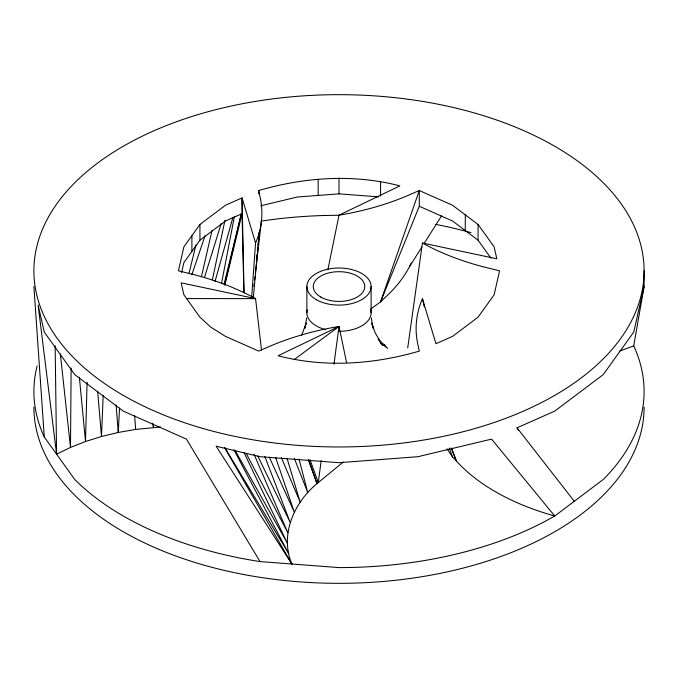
<?xml version="1.0" encoding="UTF-8"?>
<svg xmlns="http://www.w3.org/2000/svg" width="678" height="678" viewBox="0 0 678 678"><rect width="100%" height="100%" fill="white"/><g stroke="black" fill="none" stroke-linecap="round" stroke-linejoin="round"><path stroke-width="1.02" d="M71.139 367.985L70.495 447.412L56.588 454.167L38.095 304.939L44.299 332.144L74.775 374.629L123.26 411.114L186.45 439.107L260.038 561.587L339 567.596A305.1 176.144 0 0 0 554.74 516L603.225 479.515A305.1 176.144 0 0 0 633.701 345.856L644.1 286.557L644.1 270.819M87.072 382.316L85.513 441.505L70.495 447.412L60.359 354.009M103.183 395.401L101.488 436.505L85.513 441.505L79.368 377.18M119.531 408.131L118.26 432.454L101.488 436.505L97.632 391.299M251.699 296.837L255.564 243.012A216.324 124.896 0 0 0 260.174 197.391L258.708 190.535C304.303 177.178 353.662 173.746 399.884 185.891L339 215.197L327.898 269.759M253.275 298.083L259.437 231.749L257.937 245.343M256.665 256.843L256.894 254.75M257.36 250.563L257.708 247.428M253.86 286.167L254.106 284.074M254.589 279.895L254.953 276.76M255.318 273.624L261.513 220.325M306.676 317.923L305.015 328.127L306.176 323.05L301.702 335.186M321.186 460.574L318.262 482.575C294.54 501.347 279.344 534.603 291.879 564.011L216.121 446.2L260.038 456.701L339 462.701L417.962 456.701L491.55 439.107L554.74 516A216.324 124.896 0 0 1 456.413 461.015L452.548 456.997L446.946 448.785M333.991 364.171L339 326.449A216.324 124.896 0 0 0 268.268 346.95L258.708 351.111L225.452 336.373L210.57 327.008L199.934 317.177L183.891 294.82L181.162 282.845L255.564 298.634L261.513 350.026M407.715 347.916L422.436 243.012L496.838 258.801L494.109 246.826L478.066 224.469L452.548 205.264L419.292 190.535L409.732 194.696A216.324 124.896 0 0 1 339 215.197M221.545 283.387L234.334 216.807M212.367 279.921L224.969 220.206M181.611 272.556L183.891 262.564L199.934 240.198L225.452 221.003L242.054 213.646L242.054 197.917L225.452 205.264L199.934 224.469L183.891 246.826L178.424 270.819L189.442 273.522A216.324 124.896 0 0 1 255.564 298.634L186.399 298.583M201.476 276.556L212.044 230.283M644.1 286.557L633.701 332.144L603.225 374.629L554.74 411.114L517.026 427.818L518.594 430.538M224.757 284.218L241.436 213.434L224.079 284.15M224.765 285.328L242.054 213.646L243.885 292.735M188.908 273.802L195.934 245.012M215.011 281.523L232.876 217.494M204.527 277.268L221.13 223.723M191.832 274.819L204.985 235.885M411.258 263.047A216.324 124.896 0 0 1 384.646 297.956L380.561 301.896L419.292 190.535L419.292 206.265L380.561 301.896L370.612 309.092M409.444 266.725L421.852 247.055M424.114 243.478L441.598 215.757M343.271 462.015L318.262 482.575L310.016 459.76M294.176 359.603L339 326.449L346.594 362.586M339 326.449L278.116 355.747C324.338 367.9 373.697 364.467 419.292 351.111L417.826 344.246A216.324 124.896 0 0 1 422.436 298.634L435.946 343.729L452.548 336.373L478.066 317.177L494.109 294.82L499.576 270.819L488.558 268.124A216.324 124.896 0 0 1 422.436 243.012M260.75 205.781L297.439 197.001L339 193.849L378.485 196.849M160.525 427.021L135.651 429.411L118.26 432.454L116.116 405.029M419.292 206.265L452.548 221.003L478.066 240.198L491.025 258.259M380.29 343.161L385.121 345.297L381.833 343.67M380.383 342.915L387.697 348.416L378.087 339.085L382.595 345.365L375.002 332.491L371.824 323.05L372.985 328.127L371.324 317.923M517.026 427.818L574.291 501.288M37.129 365.9A305.1 176.144 0 0 0 44.299 437.039L74.775 479.515A305.1 176.144 0 0 0 260.038 561.587M224.782 447.539L288.701 553.68L233.902 449.777M224.571 447.658L291.879 564.011M235.046 450.277L287.345 543.214L244.021 452.582M246.284 453.565L287.828 532.73L254.013 454.167M257.708 455.938L290.15 522.323L264.793 456.421M269.31 457.15L294.277 512.102L275.607 457.37M281.336 457.557L300.168 502.178L287.125 458.633M294.286 458.252L307.77 492.643L299.006 458.989M449.26 448.082L452.548 456.997M308.312 459.752L316.999 483.609L308.744 459.794M255.564 243.012L242.054 197.917L244.055 292.777M422.436 298.634L424.267 306.88M152.626 423.258L153.482 427.394L153.253 424.233M134.642 415.758L135.651 429.411M33.9 286.557L44.299 437.039M55.155 345.755L56.588 454.167M478.066 224.469L478.066 240.198M465.278 214.85L465.278 230.579M380.561 181.272L380.561 195.959M371.112 286.557L371.112 312.778M339 178.111L339 193.849M318.177 179.695L318.177 195.425M306.888 286.557L306.888 312.778M258.708 190.535L258.708 193.679M199.934 224.469L199.934 240.198M191.899 235.664L191.899 251.402M370.722 309.871A32.112 18.543 0 0 1 339 331.322M325.737 329.669A32.112 18.543 0 0 1 307.278 309.871M261.055 221.147A305.1 176.144 0 0 1 339 215.299M435.937 224.426A305.1 176.144 0 0 1 471.024 232.639M644.1 407.181A305.1 176.144 0 0 1 339 583.326A305.1 176.144 0 0 1 33.9 407.181M633.701 345.856A216.324 124.896 0 0 1 619.836 350.89M456.413 461.015L451.387 448.2L456.413 461.015M123.26 395.376A305.1 176.144 0 0 0 633.701 316.414A305.1 176.144 0 0 0 260.038 100.675A305.1 176.144 0 0 0 123.26 395.376M320.796 297.066A25.747 14.865 0 0 0 363.874 290.404A25.747 14.865 0 0 0 332.339 272.2A25.747 14.865 0 0 0 320.796 297.066M316.287 299.668A32.112 18.543 0 0 0 370.019 291.354A32.112 18.543 0 0 0 330.686 268.649A32.112 18.543 0 0 0 316.287 299.668"/></g></svg>
